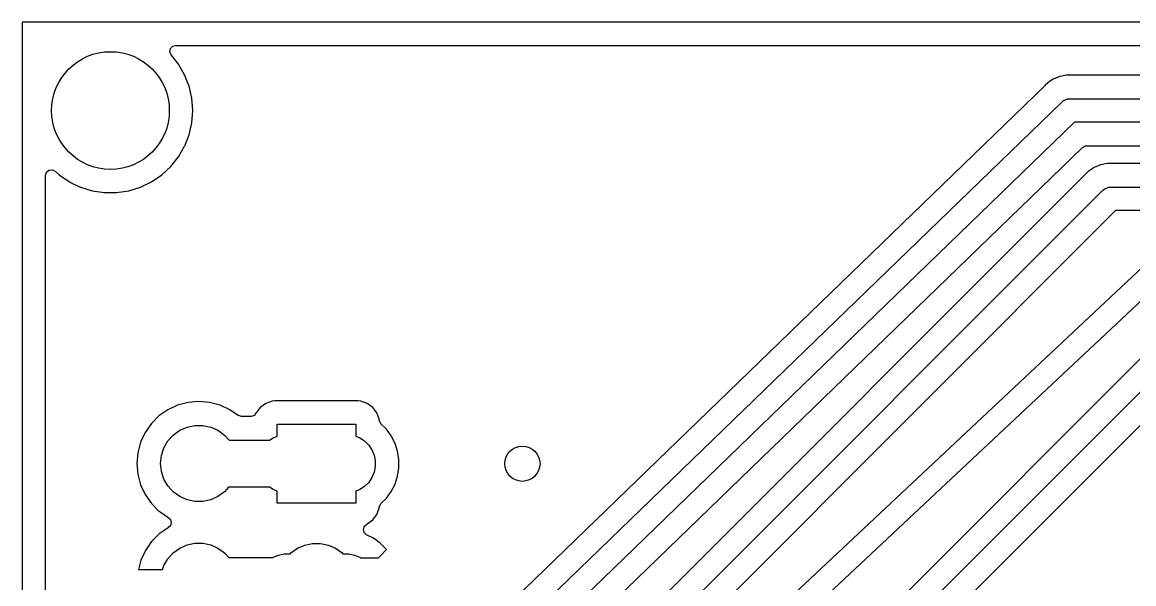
# Model space of a CAD drawing. Extents: x 118.1 to 188.6, y -116.2 to -61.6.
# Drawn here: x 118.11 to 142.1, y -73.71 to -61.59 of the extents above; entities that cross this region are included whole.
import ezdxf

# ---------------------------------------------------------------- set-up
doc = ezdxf.new("R2010")
doc.units = 0
doc.layers.add('BLACK', color=7, linetype='CONTINUOUS')

msp = doc.modelspace()

# ---------------------------------------------------------------- linework, layer by layer
at = {"layer": 'BLACK', "linetype": 'CONTINUOUS'}
for p, q in [((118.1075, -61.595), (118.1075, -116.205)), ((188.5925, -61.595), (118.1075, -61.595)), ((121.306262, -62.164526), (121.354904, -62.112812)), ((121.354904, -62.112812), (121.418645, -62.0955)), ((121.418645, -62.0955), (165.621144, -62.0955)), ((121.2933, -62.23433), (121.306262, -62.164526)), ((121.320132, -62.300057), (121.2933, -62.23433)), ((121.479458, -62.499845), (121.320132, -62.300057)), ((121.47946, -62.499848), (121.479458, -62.499845)), ((121.61214, -62.729657), (121.47946, -62.499848)), ((121.612142, -62.729661), (121.61214, -62.729657)), ((121.682028, -62.90773), (121.612142, -62.729661)), ((140.359315, -62.824083), (140.303013, -62.861701)), ((140.359324, -62.824077), (140.359315, -62.824082)), ((140.359315, -62.824082), (140.359315, -62.824083)), ((140.364778, -62.821162), (140.359324, -62.824077)), ((140.364952, -62.82064), (140.364598, -62.820825)), ((140.364598, -62.820825), (140.364778, -62.821162)), ((140.365127, -62.82098), (140.364952, -62.82064)), ((140.370632, -62.818154), (140.365127, -62.82098)), ((140.433561, -62.793309), (140.370632, -62.818154)), ((140.435504, -62.792524), (140.433561, -62.793309)), ((140.498081, -62.766606), (140.435504, -62.792524)), ((140.504002, -62.76481), (140.498081, -62.766606)), ((140.504283, -62.764327), (140.50389, -62.764443)), ((140.50389, -62.764443), (140.504002, -62.76481)), ((140.504389, -62.764697), (140.504283, -62.764327)), ((140.510343, -62.762998), (140.504389, -62.764697)), ((140.576893, -62.75091), (140.510343, -62.762998)), ((140.578953, -62.750518), (140.576893, -62.75091)), ((140.645385, -62.737305), (140.578953, -62.750518)), ((140.651552, -62.736698), (140.645385, -62.737305)), ((140.651921, -62.736271), (140.651513, -62.736308)), ((140.651513, -62.736308), (140.651552, -62.736698)), ((140.651953, -62.736662), (140.651921, -62.736271)), ((140.658108, -62.736159), (140.651953, -62.736662)), ((140.658114, -62.736159), (140.658108, -62.736159)), ((140.658115, -62.736159), (140.658114, -62.736159)), ((140.725788, -62.737287), (140.658115, -62.736159)), ((140.727887, -62.737304), (140.725788, -62.737287)), ((159.963529, -62.737498), (140.727887, -62.737304)), ((121.709086, -62.976673), (121.682028, -62.90773)), ((121.768135, -63.235381), (121.709086, -62.976673)), ((140.185095, -62.956833), (128.429916, -74.326281)), ((140.186591, -62.955362), (140.185095, -62.956833)), ((140.234424, -62.90753), (140.186591, -62.955362)), ((140.239209, -62.903604), (140.234424, -62.90753)), ((140.239278, -62.903052), (140.238964, -62.903306)), ((140.238964, -62.903306), (140.239209, -62.903604)), ((140.239517, -62.903353), (140.239278, -62.903052)), ((140.244363, -62.899509), (140.239517, -62.903353)), ((140.301312, -62.862817), (140.244363, -62.899509)), ((140.303013, -62.861701), (140.301312, -62.862817)), ((121.787965, -63.5), (121.768135, -63.235381)), ((128.725915, -74.747424), (140.543902, -63.317229)), ((140.543902, -63.317229), (140.577031, -63.290953)), ((140.577031, -63.290953), (140.579374, -63.288611)), ((140.579374, -63.288611), (140.580653, -63.288081)), ((140.580653, -63.288081), (140.582914, -63.286288)), ((140.582914, -63.286288), (140.627072, -63.268853)), ((140.627072, -63.268853), (140.670937, -63.250685)), ((140.670937, -63.250685), (140.673808, -63.250402)), ((140.673808, -63.250402), (140.675096, -63.249894)), ((140.675096, -63.249894), (140.678408, -63.249949)), ((140.678408, -63.249949), (140.72049, -63.245805)), ((140.72049, -63.245805), (160.017503, -63.246)), ((121.768135, -63.764619), (121.787965, -63.5)), ((121.709086, -64.023327), (121.768135, -63.764619)), ((140.823223, -63.753806), (129.1565, -75.037701)), ((159.929923, -63.753999), (140.823223, -63.753806)), ((121.657211, -64.155502), (121.709086, -64.023327)), ((121.479458, -64.500155), (121.612139, -64.270345)), ((121.612139, -64.270345), (121.61522, -64.262496)), ((121.61522, -64.262496), (121.657211, -64.155502)), ((129.728817, -75.191591), (140.992266, -64.297736)), ((140.992266, -64.297736), (141.055135, -64.264757)), ((141.055135, -64.264757), (141.079856, -64.262307)), ((141.079856, -64.262307), (159.711153, -64.262496)), ((121.314008, -64.707623), (121.479458, -64.500155)), ((118.681658, -64.786241), (118.751932, -64.776137)), ((118.751932, -64.776137), (118.816512, -64.805631)), ((121.119484, -64.888114), (121.314008, -64.707623)), ((141.241319, -64.729283), (141.116439, -64.812725)), ((141.380084, -64.671804), (141.241319, -64.729283)), ((141.380085, -64.671803), (141.380084, -64.671804)), ((141.527396, -64.6425), (141.380085, -64.671803)), ((159.874712, -64.6425), (141.527396, -64.6425)), ((118.608, -64.900855), (118.628002, -64.832734)), ((118.608, -112.899144), (118.608, -64.900855)), ((118.628002, -64.832734), (118.681658, -64.786241)), ((118.816512, -64.805631), (118.819681, -64.808471)), ((118.819681, -64.808471), (118.905516, -64.888114)), ((118.905516, -64.888114), (119.124768, -65.037598)), ((120.900233, -65.037598), (121.119484, -64.888114)), ((141.116432, -64.81273), (130.21523, -75.71393)), ((141.116439, -64.812725), (141.116432, -64.81273)), ((119.124768, -65.037598), (119.193956, -65.070917)), ((119.193956, -65.070917), (119.363845, -65.152732)), ((119.363845, -65.152732), (119.363858, -65.152737)), ((119.363858, -65.152737), (119.617411, -65.230947)), ((119.617411, -65.230947), (119.617413, -65.230947)), ((119.617413, -65.230947), (119.617422, -65.23095)), ((119.617422, -65.23095), (119.879819, -65.2705)), ((120.145181, -65.2705), (120.407578, -65.23095)), ((120.407578, -65.23095), (120.407588, -65.230947)), ((120.407588, -65.230947), (120.661141, -65.152737)), ((120.661141, -65.152737), (120.661143, -65.152735)), ((120.661143, -65.152735), (120.66115, -65.152734)), ((120.66115, -65.152734), (120.900233, -65.037598)), ((130.627895, -76.020395), (141.422895, -65.225395)), ((141.422895, -65.225395), (141.461385, -65.193807)), ((141.461385, -65.193807), (141.552947, -65.155881)), ((141.552947, -65.155881), (141.6025, -65.151)), ((141.6025, -65.151), (160.0175, -65.151)), ((119.879819, -65.2705), (119.879823, -65.2705)), ((119.879823, -65.2705), (120.145177, -65.2705)), ((120.145177, -65.2705), (120.145181, -65.2705)), ((141.70771, -65.659), (131.0615, -76.30521)), ((159.926156, -65.659), (141.70771, -65.659)), ((132.538779, -76.014698), (142.698779, -66.489698)), ((142.972944, -66.929), (132.9665, -76.31004)), ((135.072895, -76.020395), (142.692895, -68.400395)), ((142.97771, -68.834), (135.5065, -76.30521)), ((136.051905, -76.478932), (143.151432, -69.379405)), ((121.687464, -69.796248), (121.462004, -69.85666)), ((121.92, -69.775904), (121.687464, -69.796248)), ((122.152535, -69.796248), (121.92, -69.775904)), ((122.377995, -69.85666), (122.152535, -69.796248)), ((123.500795, -69.768011), (123.363797, -69.81911)), ((123.500803, -69.768009), (123.500795, -69.768011)), ((123.56135, -69.7615), (123.500803, -69.768009)), ((123.561362, -69.7615), (123.56135, -69.7615)), ((125.358638, -69.7615), (123.561362, -69.7615)), ((125.358649, -69.7615), (125.358638, -69.7615)), ((125.419196, -69.768009), (125.358649, -69.7615)), ((125.419204, -69.768011), (125.419196, -69.768009)), ((125.556202, -69.81911), (125.419204, -69.768011)), ((121.250451, -69.955309), (121.059254, -70.089186)), ((121.250453, -69.955308), (121.250451, -69.955309)), ((121.461999, -69.856662), (121.250453, -69.955308)), ((121.462004, -69.85666), (121.461999, -69.856662)), ((122.378, -69.856662), (122.377995, -69.85666)), ((122.589546, -69.955308), (122.378, -69.856662)), ((122.589548, -69.955309), (122.589546, -69.955308)), ((122.768644, -70.080713), (122.589548, -69.955309)), ((123.153054, -70.03075), (123.117409, -70.078368)), ((123.154795, -70.031701), (123.153054, -70.03075)), ((123.159112, -70.023792), (123.154795, -70.031701)), ((123.246738, -69.906738), (123.159112, -70.023792)), ((123.363792, -69.819112), (123.246738, -69.906738)), ((123.363797, -69.81911), (123.363792, -69.819112)), ((125.556207, -69.819112), (125.556202, -69.81911)), ((125.673261, -69.906738), (125.556207, -69.819112)), ((125.760887, -70.023792), (125.673261, -69.906738)), ((125.760888, -70.023794), (125.760887, -70.023792)), ((125.760889, -70.023796), (125.760888, -70.023794)), ((125.782118, -70.080713), (125.760889, -70.023796)), ((120.894186, -70.254254), (120.760309, -70.445451)), ((120.894195, -70.254243), (120.894186, -70.254254)), ((121.059243, -70.089195), (120.894195, -70.254243)), ((121.059254, -70.089186), (121.059243, -70.089195)), ((121.664906, -70.329903), (121.833712, -70.294022)), ((121.833712, -70.294022), (122.006288, -70.294022)), ((122.006288, -70.294022), (122.175094, -70.329903)), ((122.772793, -70.083498), (122.768644, -70.080713)), ((122.840914, -70.1035), (122.772793, -70.083498)), ((123.0419, -70.1035), (122.840914, -70.1035)), ((123.050889, -70.103179), (123.0419, -70.1035)), ((123.117409, -70.078368), (123.050889, -70.103179)), ((123.61, -70.525046), (123.61, -70.27)), ((123.61, -70.27), (125.31, -70.27)), ((125.31, -70.27), (125.31, -70.525046)), ((125.811988, -70.160795), (125.782118, -70.080713)), ((125.81199, -70.160803), (125.811988, -70.160795)), ((125.814349, -70.182749), (125.81199, -70.160803)), ((125.816506, -70.196066), (125.814349, -70.182749)), ((125.850532, -70.258378), (125.816506, -70.196066)), ((125.967211, -70.375057), (125.850532, -70.258378)), ((120.760308, -70.445453), (120.661662, -70.656999)), ((120.760309, -70.445451), (120.760308, -70.445453)), ((121.252156, -70.629783), (121.367633, -70.501534)), ((121.367633, -70.501534), (121.50725, -70.400096)), ((121.50725, -70.400096), (121.664906, -70.329903)), ((122.175094, -70.329903), (122.33275, -70.400096)), ((122.33275, -70.400096), (122.472367, -70.501534)), ((122.472367, -70.501534), (122.571832, -70.612)), ((123.525663, -70.55998), (123.61, -70.525046)), ((125.31, -70.525046), (125.394337, -70.55998)), ((125.967213, -70.37506), (125.967211, -70.375057)), ((126.073009, -70.520675), (125.967213, -70.37506)), ((126.154723, -70.681048), (126.073009, -70.520675)), ((120.66166, -70.657004), (120.601248, -70.882464)), ((120.661662, -70.656999), (120.66166, -70.657004)), ((121.165868, -70.779239), (121.252156, -70.629783)), ((122.571832, -70.612), (123.447809, -70.612)), ((123.447809, -70.612), (123.525663, -70.55998)), ((125.394337, -70.55998), (125.49784, -70.629138)), ((125.49784, -70.629138), (125.585862, -70.71716)), ((125.585862, -70.71716), (125.65502, -70.820663)), ((126.210343, -70.85223), (126.154723, -70.681048)), ((120.601248, -70.882464), (120.580904, -71.115)), ((121.0945, -71.115), (121.112539, -70.943369)), ((121.112539, -70.943369), (121.165868, -70.779239)), ((125.65502, -70.820663), (125.702657, -70.935669)), ((125.702657, -70.935669), (125.726942, -71.057759)), ((126.2385, -71.030005), (126.210343, -70.85223)), ((120.580904, -71.115), (120.601248, -71.347535)), ((121.112539, -71.286631), (121.0945, -71.115)), ((125.726942, -71.182241), (125.702657, -71.304331)), ((125.726942, -71.057759), (125.726942, -71.182241)), ((126.210343, -71.38777), (126.2385, -71.209995)), ((126.2385, -71.209995), (126.2385, -71.030005)), ((120.601248, -71.347535), (120.66166, -71.572995)), ((121.165868, -71.450761), (121.112539, -71.286631)), ((121.252156, -71.600217), (121.165868, -71.450761)), ((125.65502, -71.419337), (125.585862, -71.52284)), ((125.702657, -71.304331), (125.65502, -71.419337)), ((126.154723, -71.558952), (126.210343, -71.38777)), ((120.66166, -71.572995), (120.661662, -71.573)), ((120.661662, -71.573), (120.760308, -71.784546)), ((121.367633, -71.728466), (121.252156, -71.600217)), ((121.50725, -71.829904), (121.367633, -71.728466)), ((122.472367, -71.728466), (122.33275, -71.829904)), ((122.562828, -71.628), (122.472367, -71.728466)), ((123.447809, -71.628), (122.562828, -71.628)), ((123.525663, -71.68002), (123.447809, -71.628)), ((123.61, -71.714953), (123.525663, -71.68002)), ((123.61, -71.97), (123.61, -71.714953)), ((125.394337, -71.68002), (125.31, -71.714953)), ((125.31, -71.714953), (125.31, -71.97)), ((125.49784, -71.610862), (125.394337, -71.68002)), ((125.585862, -71.52284), (125.49784, -71.610862)), ((125.967213, -71.86494), (126.073009, -71.719325)), ((126.073009, -71.719325), (126.154723, -71.558952)), ((120.760308, -71.784546), (120.760309, -71.784548)), ((120.760309, -71.784548), (120.894186, -71.975745)), ((120.894186, -71.975745), (120.89419, -71.97575)), ((120.89419, -71.97575), (120.894193, -71.975754)), ((120.894193, -71.975754), (121.059246, -72.140807)), ((121.664906, -71.900097), (121.50725, -71.829904)), ((121.833712, -71.935978), (121.664906, -71.900097)), ((122.006288, -71.935978), (121.833712, -71.935978)), ((122.175094, -71.900097), (122.006288, -71.935978)), ((122.33275, -71.829904), (122.175094, -71.900097)), ((125.31, -71.97), (123.61, -71.97)), ((125.850523, -71.981629), (125.967213, -71.86494)), ((121.059246, -72.140807), (121.05925, -72.14081)), ((121.05925, -72.14081), (121.059254, -72.140813)), ((121.059254, -72.140813), (121.085638, -72.159287)), ((121.085638, -72.159287), (121.250452, -72.274691)), ((125.716081, -72.27606), (125.760887, -72.216207)), ((125.760887, -72.216206), (125.760889, -72.216204)), ((125.760887, -72.216207), (125.760887, -72.216206)), ((125.760889, -72.216204), (125.811989, -72.079201)), ((125.811989, -72.079201), (125.814349, -72.057251)), ((125.814349, -72.057251), (125.841516, -71.991658)), ((125.841516, -71.991658), (125.850523, -71.981629)), ((121.250452, -72.274691), (121.252168, -72.275491)), ((121.252168, -72.275491), (121.252797, -72.276045)), ((121.252797, -72.276045), (121.255225, -72.277447)), ((121.255225, -72.277447), (121.254943, -72.277934)), ((121.254943, -72.277934), (121.305456, -72.322405)), ((121.324921, -72.390682), (121.304383, -72.458643)), ((121.305456, -72.322405), (121.324921, -72.390682)), ((125.49359, -72.467712), (125.549188, -72.42356)), ((125.549188, -72.42356), (125.552462, -72.422284)), ((125.552462, -72.422284), (125.556204, -72.420889)), ((125.556204, -72.420889), (125.673261, -72.333261)), ((125.673261, -72.333261), (125.716081, -72.27606)), ((121.064728, -72.635732), (120.900732, -72.799728)), ((121.064734, -72.635727), (121.064728, -72.635732)), ((121.254721, -72.502696), (121.064734, -72.635727)), ((121.259483, -72.499948), (121.254721, -72.502696)), ((121.304383, -72.458643), (121.258567, -72.498361)), ((121.258567, -72.498361), (121.259483, -72.499948)), ((125.470689, -72.534913), (125.49359, -72.467712)), ((125.487755, -72.603828), (125.470689, -72.534913)), ((125.53937, -72.652577), (125.487755, -72.603828)), ((125.689873, -72.729262), (125.53937, -72.652577)), ((120.900727, -72.799734), (120.767699, -72.989718)), ((120.900732, -72.799728), (120.900727, -72.799734)), ((121.50725, -72.940096), (121.664906, -72.869903)), ((121.664906, -72.869903), (121.833712, -72.834022)), ((121.833712, -72.834022), (122.006288, -72.834022)), ((122.006288, -72.834022), (122.175094, -72.869903)), ((122.175094, -72.869903), (122.33275, -72.940096)), ((124.04725, -72.945096), (124.204906, -72.874903)), ((124.204906, -72.874903), (124.373712, -72.839022)), ((124.373712, -72.839022), (124.546288, -72.839022)), ((124.546288, -72.839022), (124.715094, -72.874903)), ((124.715094, -72.874903), (124.87275, -72.945096)), ((125.834405, -72.834272), (125.689873, -72.729262)), ((125.834408, -72.834274), (125.834405, -72.834272)), ((125.960725, -72.960591), (125.834408, -72.834274)), ((120.767699, -72.989718), (120.669681, -73.199918)), ((121.165868, -73.319239), (121.252156, -73.169783)), ((121.252156, -73.169783), (121.367633, -73.041534)), ((121.367633, -73.041534), (121.50725, -72.940096)), ((122.33275, -72.940096), (122.472367, -73.041534)), ((122.472367, -73.041534), (122.56733, -73.147)), ((122.56733, -73.147), (123.515157, -73.147)), ((123.515157, -73.147), (123.525663, -73.13998)), ((123.525663, -73.13998), (123.640669, -73.092343)), ((123.640669, -73.092343), (123.762759, -73.068058)), ((123.762759, -73.068058), (123.825, -73.065)), ((123.825, -73.065), (123.891006, -73.065)), ((123.891006, -73.065), (123.907633, -73.046534)), ((123.907633, -73.046534), (124.04725, -72.945096)), ((124.87275, -72.945096), (125.012367, -73.046534)), ((125.012367, -73.046534), (125.028994, -73.065)), ((125.028994, -73.065), (125.095, -73.065)), ((125.095, -73.065), (125.157241, -73.068058)), ((125.157241, -73.068058), (125.279331, -73.092343)), ((125.279331, -73.092343), (125.394337, -73.13998)), ((125.394337, -73.13998), (125.412326, -73.152)), ((125.412326, -73.152), (125.795755, -73.152)), ((125.795755, -73.152), (125.823685, -73.121185)), ((125.823685, -73.121185), (125.970636, -72.974233)), ((125.960727, -72.960594), (125.960725, -72.960591)), ((125.970636, -72.974233), (125.960727, -72.960594)), ((120.669679, -73.199923), (120.614728, -73.405)), ((120.614728, -73.405), (121.138003, -73.405)), ((120.669681, -73.199918), (120.669679, -73.199923)), ((121.138003, -73.405), (121.165868, -73.319239))]:
    msp.add_line(p, q, dxfattribs=at)
at = {"layer": 'BLACK'}
for centre, radius in [((120.0125, -63.5), 1.27), ((128.9025, -71.12), 0.381)]:
    msp.add_circle(centre, radius, dxfattribs=at)

doc.saveas('drawing.dxf')
